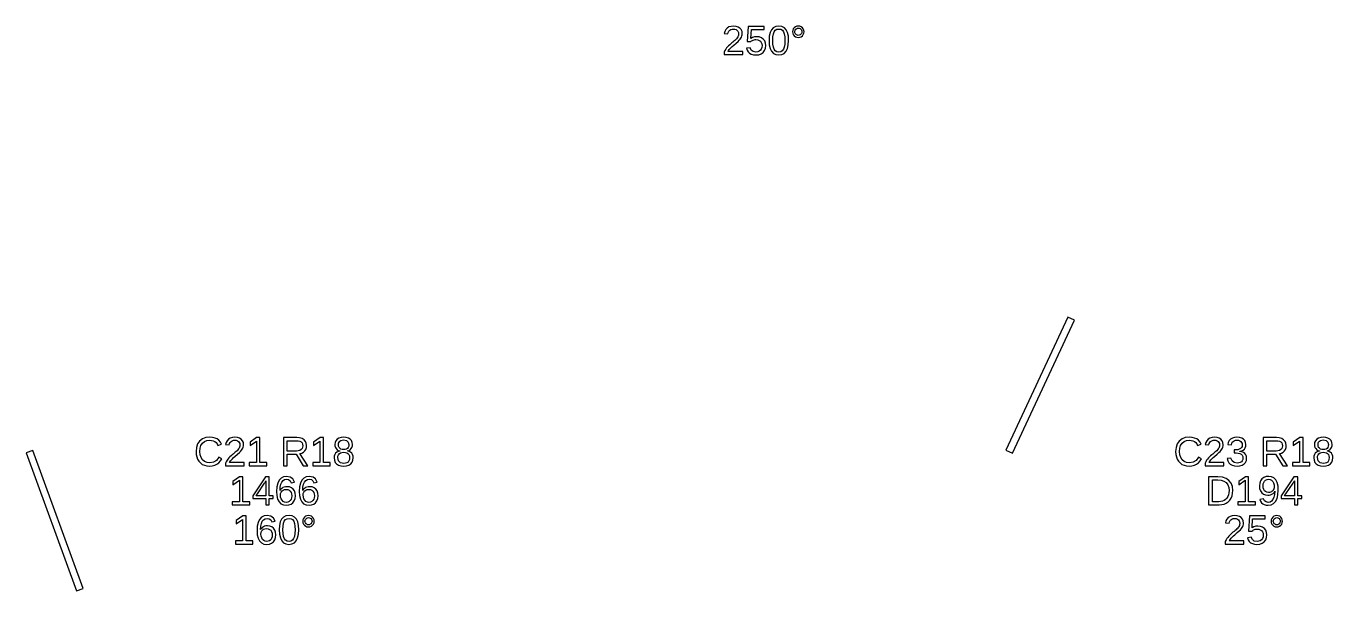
# Model space of a CAD drawing. Extents: x 194 to 2890, y 45 to 1503.
# Drawn here: x 2223.3 to 2490.1, y 246.6 to 361.9 of the extents above; entities that cross this region are included whole.
import ezdxf

# ---------------------------------------------------------------- set-up
doc = ezdxf.new("R2010")
doc.units = 0
doc.layers.get('0').update_dxf_attribs({"linetype": 'CONTINUOUS'})

msp = doc.modelspace()

# ---------------------------------------------------------------- linework, layer by layer
for points in [[(2369.6, 356.754), (2366.61, 356.754), (2366.71, 356.946), (2366.84, 357.144), (2367.01, 357.346), (2367.21, 357.559), (2367.46, 357.789), (2367.75, 358.036), (2368.26, 358.457), (2368.64, 358.797), (2368.9, 359.057), (2369.09, 359.277), (2369.24, 359.496), (2369.36, 359.716), (2369.44, 359.936), (2369.49, 360.157), (2369.51, 360.379), (2369.46, 360.843), (2369.3, 361.23), (2369.04, 361.541), (2368.69, 361.768), (2368.24, 361.904), (2367.71, 361.95), (2367.21, 361.905), (2366.78, 361.769), (2366.42, 361.543), (2366.13, 361.24), (2365.93, 360.876), (2365.83, 360.448), (2366.58, 360.379), (2366.65, 360.663), (2366.76, 360.901), (2366.94, 361.093), (2367.16, 361.235), (2367.42, 361.319), (2367.71, 361.348), (2368.01, 361.319), (2368.27, 361.232), (2368.48, 361.087), (2368.63, 360.89), (2368.72, 360.646), (2368.75, 360.355), (2368.74, 360.13), (2368.68, 359.921), (2368.59, 359.728), (2368.48, 359.547), (2368.34, 359.37), (2368.17, 359.199), (2367.99, 359.031), (2367.8, 358.863), (2367.59, 358.695), (2367.37, 358.522), (2367.16, 358.34), (2366.94, 358.148), (2366.72, 357.943), (2366.51, 357.724), (2366.31, 357.488), (2366.12, 357.233), (2365.95, 356.953), (2365.8, 356.648), (2365.8, 356.132), (2369.6, 356.132)], [(2372.86, 356.108), (2373.36, 356.282), (2373.76, 356.571), (2374.06, 356.961), (2374.24, 357.437), (2374.3, 357.999), (2374.25, 358.497), (2374.08, 358.929), (2373.8, 359.293), (2373.43, 359.569), (2372.98, 359.734), (2372.45, 359.789), (2372, 359.749), (2371.61, 359.627), (2371.27, 359.423), (2371.38, 361.242), (2373.97, 361.242), (2373.97, 361.864), (2370.71, 361.864), (2370.52, 358.78), (2371.23, 358.78), (2371.4, 358.915), (2371.57, 359.021), (2371.75, 359.098), (2371.92, 359.15), (2372.11, 359.181), (2372.3, 359.191), (2372.65, 359.154), (2372.95, 359.043), (2373.2, 358.858), (2373.39, 358.612), (2373.5, 358.321), (2373.54, 357.983), (2373.5, 357.597), (2373.39, 357.271), (2373.21, 357.004), (2372.96, 356.806), (2372.65, 356.688), (2372.28, 356.648), (2371.72, 356.743), (2371.33, 357.026), (2371.09, 357.499), (2370.35, 357.413), (2370.48, 357.006), (2370.68, 356.668), (2370.97, 356.4), (2371.34, 356.206), (2371.77, 356.089), (2372.27, 356.05)], [(2377.56, 356.134), (2378.06, 356.387), (2378.45, 356.807), (2378.73, 357.387), (2378.9, 358.118), (2378.96, 359), (2378.91, 359.894), (2378.75, 360.629), (2378.48, 361.205), (2378.1, 361.619), (2377.6, 361.867), (2376.98, 361.95), (2376.35, 361.868), (2375.84, 361.623), (2375.46, 361.213), (2375.19, 360.64), (2375.03, 359.902), (2374.98, 359), (2375.03, 358.114), (2375.2, 357.382), (2375.47, 356.803), (2375.86, 356.385), (2376.35, 356.134), (2376.96, 356.05)], [(2376.57, 356.711), (2376.25, 356.9), (2376.02, 357.214), (2375.85, 357.664), (2375.75, 358.259), (2375.72, 359), (2375.75, 359.759), (2375.85, 360.362), (2376.01, 360.806), (2376.25, 361.112), (2376.57, 361.295), (2376.98, 361.356), (2377.38, 361.294), (2377.7, 361.108), (2377.93, 360.798), (2378.09, 360.351), (2378.18, 359.751), (2378.22, 359), (2378.18, 358.271), (2378.08, 357.68), (2377.91, 357.226), (2377.68, 356.905), (2377.36, 356.712), (2376.97, 356.648)], [(2381.25, 359.668), (2381.53, 359.781), (2381.77, 359.968), (2381.96, 360.21), (2382.08, 360.484), (2382.12, 360.79), (2382.08, 361.097), (2381.97, 361.371), (2381.78, 361.612), (2381.53, 361.8), (2381.26, 361.912), (2380.95, 361.95), (2380.64, 361.912), (2380.36, 361.798), (2380.12, 361.608), (2379.93, 361.365), (2379.82, 361.093), (2379.78, 360.79), (2379.82, 360.488), (2379.93, 360.215), (2380.13, 359.972), (2380.37, 359.783), (2380.64, 359.669), (2380.95, 359.631)], [(2380.76, 360.082), (2380.59, 360.154), (2380.44, 360.274), (2380.32, 360.427), (2380.25, 360.599), (2380.23, 360.79), (2380.25, 360.981), (2380.32, 361.154), (2380.44, 361.307), (2380.59, 361.427), (2380.76, 361.499), (2380.95, 361.523), (2381.14, 361.499), (2381.31, 361.429), (2381.46, 361.311), (2381.58, 361.159), (2381.65, 360.986), (2381.67, 360.79), (2381.65, 360.597), (2381.58, 360.424), (2381.46, 360.271), (2381.31, 360.153), (2381.14, 360.082), (2380.95, 360.058)], [(2437.36, 301.872), (2436, 302.506), (2423.32, 275.317), (2424.68, 274.683)], [(2261.31, 272.093), (2261.81, 272.222), (2262.26, 272.437), (2262.66, 272.734), (2262.99, 273.109), (2263.26, 273.564), (2262.62, 273.881), (2262.15, 273.219), (2261.55, 272.821), (2260.81, 272.689), (2260.23, 272.76), (2259.73, 272.974), (2259.32, 273.33), (2259.01, 273.803), (2258.83, 274.368), (2258.77, 275.024), (2258.83, 275.685), (2259, 276.244), (2259.3, 276.703), (2259.7, 277.043), (2260.19, 277.247), (2260.78, 277.315), (2261.16, 277.286), (2261.51, 277.198), (2261.83, 277.051), (2262.09, 276.848), (2262.31, 276.593), (2262.47, 276.286), (2263.2, 276.53), (2262.97, 276.961), (2262.67, 277.315), (2262.3, 277.592), (2261.86, 277.791), (2261.35, 277.91), (2260.77, 277.95), (2259.96, 277.863), (2259.28, 277.604), (2258.72, 277.173), (2258.31, 276.589), (2258.06, 275.873), (2257.98, 275.024), (2258.02, 274.441), (2258.13, 273.913), (2258.31, 273.44), (2258.56, 273.028), (2258.89, 272.685), (2259.27, 272.41), (2259.72, 272.21), (2260.22, 272.09), (2260.77, 272.05)], [(2267.79, 272.754), (2264.8, 272.754), (2264.9, 272.946), (2265.03, 273.144), (2265.2, 273.346), (2265.4, 273.559), (2265.65, 273.789), (2265.94, 274.036), (2266.45, 274.457), (2266.83, 274.797), (2267.09, 275.057), (2267.28, 275.277), (2267.43, 275.496), (2267.55, 275.716), (2267.63, 275.936), (2267.68, 276.157), (2267.7, 276.379), (2267.65, 276.843), (2267.49, 277.23), (2267.23, 277.541), (2266.88, 277.768), (2266.43, 277.904), (2265.9, 277.95), (2265.41, 277.905), (2264.98, 277.769), (2264.61, 277.543), (2264.32, 277.24), (2264.13, 276.876), (2264.02, 276.448), (2264.77, 276.379), (2264.84, 276.663), (2264.96, 276.901), (2265.13, 277.093), (2265.35, 277.235), (2265.61, 277.319), (2265.9, 277.348), (2266.2, 277.319), (2266.46, 277.232), (2266.67, 277.087), (2266.82, 276.89), (2266.92, 276.646), (2266.95, 276.355), (2266.93, 276.13), (2266.87, 275.921), (2266.79, 275.728), (2266.67, 275.547), (2266.53, 275.37), (2266.36, 275.199), (2266.18, 275.031), (2265.99, 274.863), (2265.78, 274.695), (2265.56, 274.522), (2265.35, 274.34), (2265.13, 274.148), (2264.91, 273.943), (2264.7, 273.724), (2264.5, 273.488), (2264.31, 273.233), (2264.14, 272.953), (2263.99, 272.648), (2263.99, 272.132), (2267.79, 272.132)], [(2272.44, 272.754), (2271.04, 272.754), (2271.04, 277.864), (2270.36, 277.864), (2269.01, 276.933), (2269.01, 276.241), (2270.3, 277.165), (2270.3, 272.754), (2268.84, 272.754), (2268.84, 272.132), (2272.44, 272.132)], [(2276.62, 274.512), (2278.4, 274.512), (2279.89, 272.132), (2280.79, 272.132), (2279.16, 274.601), (2279.57, 274.713), (2279.91, 274.896), (2280.19, 275.151), (2280.4, 275.463), (2280.52, 275.821), (2280.56, 276.225), (2280.5, 276.702), (2280.33, 277.104), (2280.03, 277.431), (2279.63, 277.672), (2279.14, 277.816), (2278.54, 277.864), (2275.84, 277.864), (2275.84, 272.132), (2276.62, 272.132)], [(2285.4, 272.754), (2284.01, 272.754), (2284.01, 277.864), (2283.33, 277.864), (2281.98, 276.933), (2281.98, 276.241), (2283.27, 277.165), (2283.27, 272.754), (2281.81, 272.754), (2281.81, 272.132), (2285.4, 272.132)], [(2288.71, 272.099), (2289.19, 272.247), (2289.58, 272.494), (2289.86, 272.828), (2290.03, 273.24), (2290.08, 273.731), (2290.05, 274.087), (2289.95, 274.401), (2289.78, 274.672), (2289.55, 274.892), (2289.26, 275.047), (2288.92, 275.138), (2288.92, 275.155), (2289.22, 275.247), (2289.46, 275.401), (2289.67, 275.614), (2289.82, 275.873), (2289.91, 276.159), (2289.94, 276.473), (2289.89, 276.895), (2289.72, 277.254), (2289.45, 277.551), (2289.08, 277.773), (2288.64, 277.906), (2288.11, 277.95), (2287.6, 277.905), (2287.16, 277.769), (2286.8, 277.543), (2286.52, 277.244), (2286.36, 276.89), (2286.31, 276.481), (2286.34, 276.167), (2286.43, 275.881), (2286.58, 275.623), (2286.78, 275.407), (2287.03, 275.248), (2287.32, 275.146), (2287.32, 275.13), (2287, 275.043), (2286.73, 274.888), (2286.49, 274.666), (2286.32, 274.391), (2286.21, 274.077), (2286.17, 273.722), (2286.23, 273.229), (2286.4, 272.816), (2286.69, 272.486), (2287.08, 272.244), (2287.56, 272.099), (2288.13, 272.05)], [(2461.31, 272.093), (2461.81, 272.222), (2462.26, 272.437), (2462.66, 272.734), (2462.99, 273.109), (2463.26, 273.564), (2462.62, 273.881), (2462.15, 273.219), (2461.55, 272.821), (2460.81, 272.689), (2460.23, 272.76), (2459.73, 272.974), (2459.32, 273.33), (2459.01, 273.803), (2458.83, 274.368), (2458.77, 275.024), (2458.83, 275.685), (2459, 276.244), (2459.3, 276.703), (2459.7, 277.043), (2460.19, 277.247), (2460.78, 277.315), (2461.16, 277.286), (2461.51, 277.198), (2461.83, 277.051), (2462.09, 276.848), (2462.31, 276.593), (2462.47, 276.286), (2463.2, 276.53), (2462.97, 276.961), (2462.67, 277.315), (2462.3, 277.592), (2461.86, 277.791), (2461.35, 277.91), (2460.77, 277.95), (2459.96, 277.863), (2459.28, 277.604), (2458.72, 277.173), (2458.31, 276.589), (2458.06, 275.873), (2457.98, 275.024), (2458.02, 274.441), (2458.13, 273.913), (2458.31, 273.44), (2458.56, 273.028), (2458.89, 272.685), (2459.27, 272.41), (2459.72, 272.21), (2460.22, 272.09), (2460.77, 272.05)], [(2467.79, 272.754), (2464.8, 272.754), (2464.9, 272.946), (2465.03, 273.144), (2465.2, 273.346), (2465.4, 273.559), (2465.65, 273.789), (2465.94, 274.036), (2466.45, 274.457), (2466.83, 274.797), (2467.09, 275.057), (2467.28, 275.277), (2467.43, 275.496), (2467.55, 275.716), (2467.63, 275.936), (2467.68, 276.157), (2467.7, 276.379), (2467.65, 276.843), (2467.49, 277.23), (2467.23, 277.541), (2466.88, 277.768), (2466.43, 277.904), (2465.9, 277.95), (2465.41, 277.905), (2464.98, 277.769), (2464.61, 277.543), (2464.32, 277.24), (2464.13, 276.876), (2464.02, 276.448), (2464.77, 276.379), (2464.84, 276.663), (2464.96, 276.901), (2465.13, 277.093), (2465.35, 277.235), (2465.61, 277.319), (2465.9, 277.348), (2466.2, 277.319), (2466.46, 277.232), (2466.67, 277.087), (2466.82, 276.89), (2466.92, 276.646), (2466.95, 276.355), (2466.93, 276.13), (2466.87, 275.921), (2466.79, 275.728), (2466.67, 275.547), (2466.53, 275.37), (2466.36, 275.199), (2466.18, 275.031), (2465.99, 274.863), (2465.78, 274.695), (2465.56, 274.522), (2465.35, 274.34), (2465.13, 274.148), (2464.91, 273.943), (2464.7, 273.724), (2464.5, 273.488), (2464.31, 273.233), (2464.14, 272.953), (2463.99, 272.648), (2463.99, 272.132), (2467.79, 272.132)], [(2471.11, 272.099), (2471.59, 272.244), (2471.97, 272.486), (2472.25, 272.816), (2472.42, 273.225), (2472.48, 273.714), (2472.44, 274.06), (2472.32, 274.363), (2472.12, 274.626), (2471.85, 274.835), (2471.51, 274.978), (2471.12, 275.057), (2471.12, 275.073), (2471.48, 275.179), (2471.77, 275.335), (2472.01, 275.539), (2472.18, 275.791), (2472.28, 276.089), (2472.32, 276.432), (2472.26, 276.875), (2472.1, 277.247), (2471.84, 277.549), (2471.48, 277.772), (2471.03, 277.905), (2470.5, 277.95), (2470, 277.906), (2469.57, 277.774), (2469.21, 277.555), (2468.92, 277.258), (2468.72, 276.892), (2468.62, 276.457), (2469.36, 276.4), (2469.42, 276.678), (2469.54, 276.911), (2469.71, 277.099), (2469.93, 277.237), (2470.19, 277.32), (2470.49, 277.348), (2470.82, 277.318), (2471.08, 277.229), (2471.29, 277.081), (2471.44, 276.882), (2471.53, 276.64), (2471.56, 276.355), (2471.53, 276.068), (2471.42, 275.826), (2471.23, 275.629), (2470.98, 275.483), (2470.67, 275.395), (2470.3, 275.366), (2469.9, 275.366), (2469.9, 274.731), (2470.32, 274.731), (2470.73, 274.702), (2471.08, 274.615), (2471.35, 274.469), (2471.55, 274.271), (2471.68, 274.028), (2471.72, 273.739), (2471.68, 273.41), (2471.57, 273.14), (2471.4, 272.929), (2471.16, 272.778), (2470.87, 272.687), (2470.53, 272.656), (2469.9, 272.769), (2469.49, 273.108), (2469.28, 273.674), (2468.53, 273.604), (2468.64, 273.134), (2468.84, 272.746), (2469.14, 272.443), (2469.53, 272.225), (2469.99, 272.094), (2470.53, 272.05)], [(2476.62, 274.512), (2478.4, 274.512), (2479.89, 272.132), (2480.79, 272.132), (2479.16, 274.601), (2479.57, 274.713), (2479.91, 274.896), (2480.19, 275.151), (2480.4, 275.463), (2480.52, 275.821), (2480.56, 276.225), (2480.5, 276.702), (2480.33, 277.104), (2480.03, 277.431), (2479.63, 277.672), (2479.14, 277.816), (2478.54, 277.864), (2475.84, 277.864), (2475.84, 272.132), (2476.62, 272.132)], [(2485.4, 272.754), (2484.01, 272.754), (2484.01, 277.864), (2483.33, 277.864), (2481.98, 276.933), (2481.98, 276.241), (2483.27, 277.165), (2483.27, 272.754), (2481.81, 272.754), (2481.81, 272.132), (2485.4, 272.132)], [(2488.71, 272.099), (2489.19, 272.247), (2489.58, 272.494), (2489.86, 272.828), (2490.03, 273.24), (2490.08, 273.731), (2490.05, 274.087), (2489.95, 274.401), (2489.78, 274.672), (2489.55, 274.892), (2489.26, 275.047), (2488.92, 275.138), (2488.92, 275.155), (2489.22, 275.247), (2489.46, 275.401), (2489.67, 275.614), (2489.82, 275.873), (2489.91, 276.159), (2489.94, 276.473), (2489.89, 276.895), (2489.72, 277.254), (2489.45, 277.551), (2489.08, 277.773), (2488.64, 277.906), (2488.11, 277.95), (2487.6, 277.905), (2487.16, 277.769), (2486.8, 277.543), (2486.52, 277.244), (2486.36, 276.89), (2486.31, 276.481), (2486.34, 276.167), (2486.43, 275.881), (2486.58, 275.623), (2486.78, 275.407), (2487.03, 275.248), (2487.32, 275.146), (2487.32, 275.13), (2487, 275.043), (2486.73, 274.888), (2486.49, 274.666), (2486.32, 274.391), (2486.21, 274.077), (2486.17, 273.722), (2486.23, 273.229), (2486.4, 272.816), (2486.69, 272.486), (2487.08, 272.244), (2487.56, 272.099), (2488.13, 272.05)], [(2234.97, 247.066), (2224.7, 275.257), (2223.3, 274.743), (2233.56, 246.553)], [(2276.62, 275.126), (2276.62, 277.242), (2278.46, 277.242), (2278.85, 277.213), (2279.18, 277.125), (2279.44, 276.979), (2279.63, 276.778), (2279.74, 276.524), (2279.78, 276.217), (2279.74, 275.898), (2279.63, 275.63), (2279.44, 275.413), (2279.19, 275.254), (2278.87, 275.158), (2278.49, 275.126)], [(2287.47, 272.731), (2287.06, 273.126), (2286.93, 273.783), (2286.96, 274.098), (2287.07, 274.365), (2287.24, 274.583), (2287.48, 274.745), (2287.77, 274.842), (2288.11, 274.874), (2288.47, 274.844), (2288.76, 274.754), (2289, 274.603), (2289.18, 274.394), (2289.29, 274.126), (2289.32, 273.8), (2289.29, 273.42), (2289.19, 273.115), (2289.03, 272.886), (2288.8, 272.727), (2288.5, 272.631), (2288.14, 272.599)], [(2287.81, 275.452), (2287.55, 275.538), (2287.33, 275.681), (2287.18, 275.88), (2287.09, 276.13), (2287.06, 276.432), (2287.09, 276.728), (2287.18, 276.971), (2287.33, 277.16), (2287.53, 277.296), (2287.8, 277.377), (2288.11, 277.405), (2288.71, 277.297), (2289.06, 276.972), (2289.18, 276.432), (2289.15, 276.11), (2289.06, 275.853), (2288.91, 275.661), (2288.7, 275.529), (2288.44, 275.45), (2288.12, 275.423)], [(2476.62, 275.126), (2476.62, 277.242), (2478.46, 277.242), (2478.85, 277.213), (2479.18, 277.125), (2479.44, 276.979), (2479.63, 276.778), (2479.74, 276.524), (2479.78, 276.217), (2479.74, 275.898), (2479.63, 275.63), (2479.44, 275.413), (2479.19, 275.254), (2478.87, 275.158), (2478.49, 275.126)], [(2487.47, 272.731), (2487.06, 273.126), (2486.93, 273.783), (2486.96, 274.098), (2487.07, 274.365), (2487.24, 274.583), (2487.48, 274.745), (2487.77, 274.842), (2488.11, 274.874), (2488.47, 274.844), (2488.76, 274.754), (2489, 274.603), (2489.18, 274.394), (2489.29, 274.126), (2489.32, 273.8), (2489.29, 273.42), (2489.19, 273.115), (2489.03, 272.886), (2488.8, 272.727), (2488.5, 272.631), (2488.14, 272.599)], [(2487.81, 275.452), (2487.55, 275.538), (2487.33, 275.681), (2487.18, 275.88), (2487.09, 276.13), (2487.06, 276.432), (2487.09, 276.728), (2487.18, 276.971), (2487.33, 277.16), (2487.53, 277.296), (2487.8, 277.377), (2488.11, 277.405), (2488.71, 277.297), (2489.06, 276.972), (2489.18, 276.432), (2489.15, 276.11), (2489.06, 275.853), (2488.91, 275.661), (2488.7, 275.529), (2488.44, 275.45), (2488.12, 275.423)], [(2268.96, 264.754), (2267.56, 264.754), (2267.56, 269.864), (2266.89, 269.864), (2265.53, 268.933), (2265.53, 268.241), (2266.83, 269.165), (2266.83, 264.754), (2265.37, 264.754), (2265.37, 264.132), (2268.96, 264.132)], [(2272.95, 265.429), (2273.76, 265.429), (2273.76, 266.007), (2272.95, 266.007), (2272.95, 269.864), (2272.18, 269.864), (2269.56, 265.999), (2269.56, 265.429), (2272.26, 265.429), (2272.26, 264.132), (2272.95, 264.132)], [(2276.95, 264.108), (2277.41, 264.283), (2277.78, 264.575), (2278.05, 264.967), (2278.21, 265.445), (2278.27, 266.007), (2278.22, 266.528), (2278.06, 266.973), (2277.8, 267.342), (2277.46, 267.618), (2277.04, 267.783), (2276.54, 267.838), (2276.24, 267.817), (2275.97, 267.752), (2275.71, 267.645), (2275.49, 267.496), (2275.3, 267.309), (2275.15, 267.081), (2275.19, 267.761), (2275.3, 268.325), (2275.5, 268.772), (2275.76, 269.096), (2276.08, 269.291), (2276.47, 269.356), (2276.89, 269.278), (2277.21, 269.045), (2277.41, 268.656), (2278.11, 268.782), (2277.78, 269.431), (2277.23, 269.82), (2276.47, 269.95), (2275.87, 269.861), (2275.36, 269.595), (2274.96, 269.152), (2274.66, 268.544), (2274.48, 267.782), (2274.42, 266.866), (2274.48, 266.022), (2274.65, 265.323), (2274.94, 264.77), (2275.33, 264.37), (2275.82, 264.13), (2276.42, 264.05)], [(2281.59, 264.108), (2282.04, 264.283), (2282.41, 264.575), (2282.68, 264.967), (2282.85, 265.445), (2282.9, 266.007), (2282.85, 266.528), (2282.7, 266.973), (2282.44, 267.342), (2282.09, 267.618), (2281.67, 267.783), (2281.18, 267.838), (2280.88, 267.817), (2280.6, 267.752), (2280.35, 267.645), (2280.12, 267.496), (2279.94, 267.309), (2279.79, 267.081), (2279.82, 267.761), (2279.94, 268.325), (2280.13, 268.772), (2280.39, 269.096), (2280.71, 269.291), (2281.1, 269.356), (2281.53, 269.278), (2281.84, 269.045), (2282.04, 268.656), (2282.74, 268.782), (2282.41, 269.431), (2281.87, 269.82), (2281.11, 269.95), (2280.5, 269.861), (2280, 269.595), (2279.59, 269.152), (2279.29, 268.544), (2279.12, 267.782), (2279.06, 266.866), (2279.11, 266.022), (2279.29, 265.323), (2279.57, 264.77), (2279.96, 264.37), (2280.46, 264.13), (2281.05, 264.05)], [(2467.4, 264.171), (2467.89, 264.289), (2468.33, 264.485), (2468.72, 264.756), (2469.05, 265.096), (2469.31, 265.505), (2469.5, 265.973), (2469.62, 266.49), (2469.66, 267.057), (2469.57, 267.886), (2469.31, 268.579), (2468.87, 269.134), (2468.27, 269.54), (2467.52, 269.783), (2466.62, 269.864), (2464.72, 269.864), (2464.72, 264.132), (2466.87, 264.132)], [(2474.28, 264.754), (2472.89, 264.754), (2472.89, 269.864), (2472.21, 269.864), (2470.86, 268.933), (2470.86, 268.241), (2472.15, 269.165), (2472.15, 264.754), (2470.69, 264.754), (2470.69, 264.132), (2474.28, 264.132)], [(2477.47, 264.138), (2477.98, 264.403), (2478.39, 264.844), (2478.69, 265.448), (2478.87, 266.205), (2478.93, 267.114), (2478.88, 267.981), (2478.71, 268.691), (2478.44, 269.242), (2478.06, 269.635), (2477.58, 269.871), (2476.99, 269.95), (2476.43, 269.893), (2475.97, 269.721), (2475.59, 269.435), (2475.31, 269.049), (2475.14, 268.578), (2475.08, 268.021), (2475.13, 267.476), (2475.29, 267.009), (2475.55, 266.618), (2475.89, 266.324), (2476.3, 266.147), (2476.78, 266.089), (2477.09, 266.113), (2477.38, 266.187), (2477.65, 266.31), (2477.89, 266.474), (2478.07, 266.67), (2478.21, 266.898), (2478.16, 266.23), (2478.04, 265.672), (2477.85, 265.226), (2477.58, 264.901), (2477.26, 264.705), (2476.87, 264.64), (2476.43, 264.72), (2476.11, 264.958), (2475.9, 265.356), (2475.2, 265.246), (2475.34, 264.865), (2475.54, 264.56), (2475.78, 264.333), (2476.08, 264.176), (2476.44, 264.082), (2476.86, 264.05)], [(2482.91, 265.429), (2483.72, 265.429), (2483.72, 266.007), (2482.91, 266.007), (2482.91, 269.864), (2482.14, 269.864), (2479.52, 265.999), (2479.52, 265.429), (2482.22, 265.429), (2482.22, 264.132), (2482.91, 264.132)], [(2270.23, 266.007), (2270.3, 266.089), (2270.52, 266.39), (2271.99, 268.554), (2272.03, 268.618), (2272.08, 268.708), (2272.14, 268.823), (2272.2, 268.932), (2272.24, 269.004), (2272.26, 269.038), (2272.26, 266.007)], [(2276.07, 264.687), (2275.79, 264.828), (2275.55, 265.063), (2275.37, 265.372), (2275.26, 265.734), (2275.22, 266.15), (2275.26, 266.474), (2275.36, 266.749), (2275.54, 266.974), (2275.77, 267.14), (2276.05, 267.239), (2276.37, 267.273), (2276.7, 267.235), (2276.99, 267.122), (2277.22, 266.935), (2277.39, 266.678), (2277.49, 266.358), (2277.52, 265.975), (2277.49, 265.589), (2277.39, 265.263), (2277.22, 264.996), (2277, 264.798), (2276.72, 264.68), (2276.39, 264.64)], [(2280.71, 264.687), (2280.43, 264.828), (2280.19, 265.063), (2280, 265.372), (2279.9, 265.734), (2279.86, 266.15), (2279.89, 266.474), (2280, 266.749), (2280.17, 266.974), (2280.41, 267.14), (2280.68, 267.239), (2281, 267.273), (2281.34, 267.235), (2281.62, 267.122), (2281.85, 266.935), (2282.02, 266.678), (2282.12, 266.358), (2282.16, 265.975), (2282.12, 265.589), (2282.02, 265.263), (2281.86, 264.996), (2281.63, 264.798), (2281.35, 264.68), (2281.03, 264.64)], [(2465.5, 264.754), (2465.5, 269.242), (2466.6, 269.242), (2467.28, 269.18), (2467.85, 268.993), (2468.29, 268.682), (2468.62, 268.253), (2468.81, 267.711), (2468.88, 267.057), (2468.85, 266.606), (2468.76, 266.196), (2468.62, 265.828), (2468.43, 265.508), (2468.18, 265.242), (2467.89, 265.031), (2467.55, 264.877), (2467.18, 264.785), (2466.78, 264.754)], [(2476.63, 266.707), (2476.36, 266.828), (2476.13, 267.03), (2475.96, 267.302), (2475.86, 267.633), (2475.83, 268.021), (2475.86, 268.403), (2475.96, 268.727), (2476.13, 268.996), (2476.36, 269.196), (2476.64, 269.316), (2476.97, 269.356), (2477.3, 269.309), (2477.58, 269.169), (2477.82, 268.935), (2477.99, 268.624), (2478.1, 268.253), (2478.13, 267.822), (2478.12, 267.605), (2478.06, 267.404), (2477.98, 267.22), (2477.86, 267.057), (2477.72, 266.92), (2477.55, 266.811), (2477.36, 266.731), (2477.16, 266.682), (2476.96, 266.666)], [(2480.19, 266.007), (2480.26, 266.089), (2480.48, 266.39), (2481.95, 268.554), (2481.99, 268.618), (2482.04, 268.708), (2482.11, 268.823), (2482.16, 268.932), (2482.2, 269.004), (2482.22, 269.038), (2482.22, 266.007)], [(2269.61, 256.754), (2268.21, 256.754), (2268.21, 261.864), (2267.54, 261.864), (2266.18, 260.933), (2266.18, 260.241), (2267.48, 261.165), (2267.48, 256.754), (2266.02, 256.754), (2266.02, 256.132), (2269.61, 256.132)], [(2272.97, 256.108), (2273.42, 256.283), (2273.79, 256.575), (2274.07, 256.967), (2274.23, 257.445), (2274.28, 258.007), (2274.23, 258.528), (2274.08, 258.973), (2273.82, 259.342), (2273.47, 259.618), (2273.05, 259.783), (2272.56, 259.838), (2272.26, 259.817), (2271.98, 259.752), (2271.73, 259.645), (2271.51, 259.496), (2271.32, 259.309), (2271.17, 259.081), (2271.21, 259.761), (2271.32, 260.325), (2271.51, 260.772), (2271.77, 261.096), (2272.1, 261.291), (2272.48, 261.356), (2272.91, 261.278), (2273.23, 261.045), (2273.43, 260.656), (2274.13, 260.782), (2273.79, 261.431), (2273.25, 261.82), (2272.49, 261.95), (2271.88, 261.861), (2271.38, 261.595), (2270.97, 261.152), (2270.68, 260.544), (2270.5, 259.782), (2270.44, 258.866), (2270.5, 258.022), (2270.67, 257.323), (2270.95, 256.77), (2271.34, 256.37), (2271.84, 256.13), (2272.43, 256.05)], [(2277.56, 256.134), (2278.06, 256.387), (2278.45, 256.807), (2278.73, 257.387), (2278.9, 258.118), (2278.96, 259), (2278.91, 259.894), (2278.75, 260.629), (2278.48, 261.205), (2278.1, 261.619), (2277.6, 261.867), (2276.98, 261.95), (2276.35, 261.868), (2275.84, 261.623), (2275.46, 261.213), (2275.19, 260.64), (2275.03, 259.902), (2274.98, 259), (2275.03, 258.114), (2275.2, 257.382), (2275.47, 256.803), (2275.86, 256.385), (2276.35, 256.134), (2276.96, 256.05)], [(2281.25, 259.668), (2281.53, 259.781), (2281.77, 259.968), (2281.96, 260.21), (2282.08, 260.484), (2282.12, 260.79), (2282.08, 261.097), (2281.97, 261.371), (2281.78, 261.612), (2281.53, 261.8), (2281.26, 261.912), (2280.95, 261.95), (2280.64, 261.912), (2280.36, 261.798), (2280.12, 261.608), (2279.93, 261.365), (2279.82, 261.093), (2279.78, 260.79), (2279.82, 260.488), (2279.93, 260.215), (2280.13, 259.972), (2280.37, 259.783), (2280.64, 259.669), (2280.95, 259.631)], [(2280.76, 260.082), (2280.59, 260.154), (2280.44, 260.274), (2280.32, 260.427), (2280.25, 260.599), (2280.23, 260.79), (2280.25, 260.981), (2280.32, 261.154), (2280.44, 261.307), (2280.59, 261.427), (2280.76, 261.499), (2280.95, 261.523), (2281.14, 261.499), (2281.31, 261.429), (2281.46, 261.311), (2281.58, 261.159), (2281.65, 260.986), (2281.67, 260.79), (2281.65, 260.597), (2281.58, 260.424), (2281.46, 260.271), (2281.31, 260.153), (2281.14, 260.082), (2280.95, 260.058)], [(2471.91, 256.754), (2468.92, 256.754), (2469.02, 256.946), (2469.16, 257.144), (2469.32, 257.346), (2469.53, 257.559), (2469.78, 257.789), (2470.07, 258.036), (2470.57, 258.457), (2470.96, 258.797), (2471.22, 259.057), (2471.4, 259.277), (2471.55, 259.496), (2471.67, 259.716), (2471.76, 259.936), (2471.81, 260.157), (2471.82, 260.379), (2471.77, 260.843), (2471.62, 261.23), (2471.36, 261.541), (2471, 261.768), (2470.56, 261.904), (2470.03, 261.95), (2469.53, 261.905), (2469.1, 261.769), (2468.73, 261.543), (2468.45, 261.24), (2468.25, 260.876), (2468.15, 260.448), (2468.9, 260.379), (2468.96, 260.663), (2469.08, 260.901), (2469.26, 261.093), (2469.48, 261.235), (2469.73, 261.319), (2470.03, 261.348), (2470.33, 261.319), (2470.59, 261.232), (2470.8, 261.087), (2470.95, 260.89), (2471.04, 260.646), (2471.07, 260.355), (2471.05, 260.13), (2471, 259.921), (2470.91, 259.728), (2470.79, 259.547), (2470.65, 259.37), (2470.49, 259.199), (2470.31, 259.031), (2470.12, 258.863), (2469.91, 258.695), (2469.69, 258.522), (2469.47, 258.34), (2469.25, 258.148), (2469.04, 257.943), (2468.83, 257.724), (2468.62, 257.488), (2468.44, 257.233), (2468.27, 256.953), (2468.12, 256.648), (2468.12, 256.132), (2471.91, 256.132)], [(2475.17, 256.108), (2475.67, 256.282), (2476.08, 256.571), (2476.38, 256.961), (2476.56, 257.437), (2476.62, 257.999), (2476.56, 258.497), (2476.39, 258.929), (2476.12, 259.293), (2475.74, 259.569), (2475.29, 259.734), (2474.77, 259.789), (2474.32, 259.749), (2473.93, 259.627), (2473.58, 259.423), (2473.69, 261.242), (2476.28, 261.242), (2476.28, 261.864), (2473.03, 261.864), (2472.83, 258.78), (2473.55, 258.78), (2473.72, 258.915), (2473.89, 259.021), (2474.06, 259.098), (2474.24, 259.15), (2474.42, 259.181), (2474.62, 259.191), (2474.97, 259.154), (2475.27, 259.043), (2475.52, 258.858), (2475.71, 258.612), (2475.82, 258.321), (2475.86, 257.983), (2475.82, 257.597), (2475.71, 257.271), (2475.52, 257.004), (2475.27, 256.806), (2474.96, 256.688), (2474.6, 256.648), (2474.04, 256.743), (2473.64, 257.026), (2473.41, 257.499), (2472.67, 257.413), (2472.79, 257.006), (2473, 256.668), (2473.29, 256.4), (2473.65, 256.206), (2474.08, 256.089), (2474.58, 256.05)], [(2478.94, 259.668), (2479.21, 259.781), (2479.46, 259.968), (2479.65, 260.21), (2479.76, 260.484), (2479.8, 260.79), (2479.76, 261.097), (2479.65, 261.371), (2479.46, 261.612), (2479.22, 261.8), (2478.94, 261.912), (2478.63, 261.95), (2478.32, 261.912), (2478.05, 261.798), (2477.8, 261.608), (2477.62, 261.365), (2477.5, 261.093), (2477.46, 260.79), (2477.5, 260.488), (2477.62, 260.215), (2477.81, 259.972), (2478.05, 259.783), (2478.33, 259.669), (2478.63, 259.631)], [(2478.44, 260.082), (2478.27, 260.154), (2478.12, 260.274), (2478, 260.427), (2477.93, 260.599), (2477.91, 260.79), (2477.93, 260.981), (2478, 261.154), (2478.12, 261.307), (2478.27, 261.427), (2478.44, 261.499), (2478.63, 261.523), (2478.83, 261.499), (2479, 261.429), (2479.15, 261.311), (2479.26, 261.159), (2479.33, 260.986), (2479.36, 260.79), (2479.33, 260.597), (2479.26, 260.424), (2479.15, 260.271), (2478.99, 260.153), (2478.82, 260.082), (2478.63, 260.058)], [(2272.09, 256.687), (2271.81, 256.828), (2271.57, 257.063), (2271.39, 257.372), (2271.28, 257.734), (2271.24, 258.15), (2271.28, 258.474), (2271.38, 258.749), (2271.56, 258.974), (2271.79, 259.14), (2272.06, 259.239), (2272.38, 259.273), (2272.72, 259.235), (2273, 259.122), (2273.23, 258.935), (2273.4, 258.678), (2273.51, 258.358), (2273.54, 257.975), (2273.51, 257.589), (2273.41, 257.263), (2273.24, 256.996), (2273.01, 256.798), (2272.74, 256.68), (2272.41, 256.64)], [(2276.57, 256.711), (2276.25, 256.9), (2276.02, 257.214), (2275.85, 257.664), (2275.75, 258.259), (2275.72, 259), (2275.75, 259.759), (2275.85, 260.362), (2276.01, 260.806), (2276.25, 261.112), (2276.57, 261.295), (2276.98, 261.356), (2277.38, 261.294), (2277.7, 261.108), (2277.93, 260.798), (2278.09, 260.351), (2278.18, 259.751), (2278.22, 259), (2278.18, 258.271), (2278.08, 257.68), (2277.91, 257.226), (2277.68, 256.905), (2277.36, 256.712), (2276.97, 256.648)]]:
    msp.add_lwpolyline(points, close=True)

doc.saveas('drawing.dxf')
